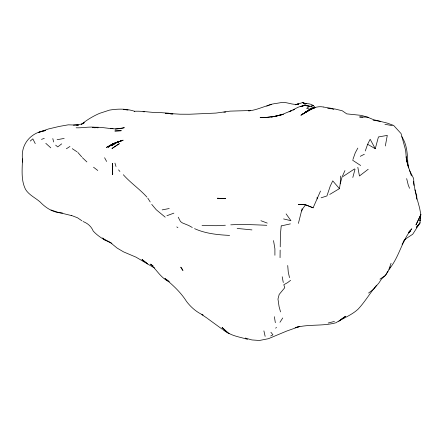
<?xml version="1.0" encoding="UTF-8"?>
<svg xmlns="http://www.w3.org/2000/svg" width="443" height="443" viewBox="0 0 443 443"><rect width="100%" height="100%" fill="white"/><g stroke="black" fill="none" stroke-linecap="round" stroke-linejoin="round"><path stroke-width="0.66" d="M280.054 257.693L280.148 250.057M280.231 246.851L280.397 234.685L281.211 225.908M76.567 125.225L78.5 125.159L68.277 124.826L59.229 126.432L48.287 129.018L38.641 132.374L45.435 130.563C30.993 132.391 20.782 144.025 22.443 158.871C22.322 169.099 20.771 179.958 25.578 189.466C29.016 195.053 35.412 197.799 40.208 202.041C46.022 208.188 53.747 212.95 62.457 212.967M416.664 199.245L416.769 195.856L414.925 189.77M420.13 219.722L420.003 222.923L412.715 234.253L406.231 238.506L403.208 241.452M420.18 218.438L420.252 216.516M329.719 194.449L339.432 188.629L340.213 183.806L340.601 176.059M112.771 166.884L112.433 163.622L112.611 174.525L112.755 173.274M385.327 145.969L387.282 135.392M298.399 223.41L302.087 208.731M375.26 148.721L370.165 139.274L367.64 144.263L375.26 148.721L378.433 136.948L386.817 135.475M352.805 177.471L355.02 169.243L354.516 168.933L343.209 176.392M340.213 183.806L342.085 176.956L344.953 170.583M352.899 159.546L355.258 152.824L357.811 148.112M365.276 150.963L367.64 144.263M391.075 263.247L388.899 269.41C399.243 257.4 401.613 240.876 411.824 228.782L408.357 232.785L410.545 230.233M313.112 207.817L305.581 204.793L298.388 204.334L305.581 204.793L313.112 207.817L320.51 191.049M301.677 210.957L302.968 208.321L305.581 204.793M388.035 271.127L385.449 275.413L381.578 278.94L378.953 282.905L373.599 289.24L368.559 293.045M390.632 266.924L385.449 275.413L379.956 279.162M402.05 244.292L405.4 238.849M279.959 322.282L282.75 317.969M376.633 285.181C370.055 292.956 365.049 301.738 358.06 309.203C351.509 315.217 343.236 318.146 335.96 322.748C322.543 326.469 308.5 323.866 295.104 327.698M275.673 328.174L276.438 327.299M408.501 232.824L410.711 230.637L409.221 232.032M30.246 141.062L32.837 138.869L35.252 143.621M368.211 169.259L359.439 175.993L357.833 167.304M61.704 143.853L57.74 146.915L55.652 145.143M290.591 280.341L287.623 282.623L283.808 284.722L284.766 287.701L279.184 294.434L277.966 299.047L279.096 306.694L280.546 311.894M313.777 107.749L309.186 109.432L306.578 111.403L309.591 110.252M338.817 321.291L345.612 316.236L342.904 318.046M309.435 106.314L306.639 108.385L309.303 108.956M340.191 319.863L341.819 318.772M66.372 148.765L69.955 146.467M314.602 107.976L313.284 107.954L300.869 115.269C307.669 111.127 314.829 105.307 323.307 106.99M306.91 111.592L302.397 114.183L311.119 109.161L305.199 112.145L312.088 108.845M270.723 335.988L272.943 334.803L270.889 332.256M266.775 106.148C270.634 103.74 275.358 103.679 279.699 102.848C286.244 101.048 291.915 105.55 298.41 104.05L295.487 104.797L302.475 102.615L306.185 103.767M292.973 110.213L294.639 109.355M360.248 156.329L364.345 154.247M115.955 143.039L110.44 145.387L108.214 147.314L113.12 143.731L123.137 140.176L113.624 143.554L122.838 140.276L113.281 143.709L106.436 147.464L113.12 143.731L110.44 145.387L117.284 142.081L120.241 141.212L117.179 142.519M301.511 106.608L303.355 105.888M41.487 139.395L44.283 138.327M166.917 215.713L173.872 213.144M309.33 106.47L304.236 105.246L305.105 104.947L310.05 106.47M305.105 104.947L298.128 107.234L289.074 111.83L291.261 110.744L281.449 114.781L275.225 116.337L283.027 114.36L275.225 116.337M321.114 197.805L326.928 195.939L330.24 186.11L332.737 180.866L339.432 188.629M283.105 114.333L271.47 117.046L274.411 116.431L267.295 117.351L260.113 117.45L266.725 117.334L274.594 116.431M303.383 105.799L300.249 106.602M296.251 327.355L299.822 326.408L286.599 331.104L268.425 338.707L259.437 340.473L251.906 339.942L245.234 338.059M328.147 323.025L334.454 321.43M281.41 225.88L290.364 223.881M309.186 109.432L313.074 108.601M162.166 209.877L169.237 208.531M57.114 139.717L64.191 138.415M271.603 104.509C263.901 106.292 256.685 110.135 248.678 110.883L250.688 110.517L230.105 111.127L215.896 113.081L189.454 114.244L180.013 114.2L165.532 113.275L168.185 113.596M298.41 104.05L296.134 104.426L298.095 104.144M115.197 129.157L124.333 127.695C113.762 130.962 103.252 126.111 92.532 127.49L95.129 127.817M73.416 125.136L81.401 124.129L84.264 122.728L81.418 124.345C86.933 119.892 93.008 116.204 99.514 113.38L109.487 110.119C117.794 108.723 126.737 108.557 134.755 111.359M111.719 128.675L113.015 128.531L110.313 128.697M311.18 105.805L313.467 105.656L315.139 107.571M230.764 224.834C242.775 224.208 254.814 224.767 266.797 225.304M225.382 225.238L216.45 225.703L202.047 225.587M223.853 112.157L225.808 112.062M303.981 103.28L302.475 102.615C305.952 104.199 310.266 102.975 313.467 105.656M76.141 127.794C83.378 128.11 90.721 126.045 97.875 127.761M310.87 108.707L312.847 108.712M134.345 111.271C143.288 110.789 152.032 112.932 160.925 112.633L168.517 113.175L172.92 114.028M229.612 235.399C217.723 234.834 205.513 233.611 194.56 228.638M362.856 117.173L359.611 116.985L367.397 117.113L373.621 119.71L387.215 123.088L393.611 125.408L401.059 133.564L405.622 150.282L406.619 161.291L411.403 175.882M367.397 117.439L368.692 117.517L361.294 115.379L346.758 113.879L342.262 110.767L334.897 108.972L327.659 108.535M251.951 229.911L237.155 228.422M143.045 111.686L144.379 111.835M170.167 113.834L172.155 114.072M313.284 107.954L314.441 108.109M373.15 120.197L380.448 121.327M323.456 107.029L330.578 108.214L333.828 109.294M304.236 105.246L311.346 106.436L312.52 107.234L311.285 106.852M384.934 124.3L392.254 125.618M98.102 127.783L95.505 127.268L97.515 127.783M125.103 109.665L123.774 109.399L128.033 110.135M283.581 218.925L290.946 220.714L286.1 213.886M247.582 339.355C238.578 336.519 227.946 335.739 222.048 327.383L229.125 333.723L223.494 330.19M304.585 103.501L305.914 103.856M71.484 215.575L57.507 212.169L51.017 209.999M203.143 315.023C196.565 312.199 190.922 307.209 186.581 301.533C180.943 292.552 173.047 285.165 164.934 278.547L168.39 280.796M202.672 314.879L201.881 314.635L207.396 318.351M260.905 220.708L267.256 223.095M71.223 215.353L77.542 217.801L81.927 220.802M83.057 221.522C87.753 223.305 91.341 226.484 93.257 231.119C98.374 236.628 104.963 240.499 111.896 243.273M153.444 267.384L154.601 267.954M169.436 281.814C161.014 278.309 156.805 269.97 150.493 264.083L153.217 266.005M103.524 238.877L109.781 242.094L117.157 248.102L123.619 251.906L136.023 257.161L153.162 267.245M192.306 227.492L188.69 225.481L182.438 222.934L180.484 221.555L178.219 217.181M352.667 160.261L360.663 165.505M72.264 148.682L77.01 151.799M176.79 226.916L177.914 227.669M207.773 318.689L222.541 329.442M93.539 167.221L97.781 170.489M165.211 217.175L156.218 209.722L151.739 204.373M45.806 143.338L50.812 147.851M82.337 157.619L86.894 161.939M102.693 237.885L105.008 240.161M146.91 197.091C139.611 188.995 130.53 182.893 123.32 174.725M77.796 152.37L81.684 156.833M118.536 169.868L119.915 171.458M147.807 198.165L150.21 201.947M401.757 136.699C407.626 145.243 407.405 156.396 408.047 166.358M104.598 157.736L106.619 161.474M409.371 170.073L413.646 178.535L414.033 185.412M409.581 188.314L408.308 185.263L406.663 178.612M114.953 163.107L116.005 166.524M52.806 138.565L53.658 141.959M263.895 330.877L265.158 336.375M408.701 167.991L406.131 156.783L406.619 161.291M419.726 219.628L420.025 220.93L420.85 214.6L419.599 208L415.977 194.665L413.391 181.458M289.506 277.656L288.266 272.118L287.717 265.501M282.208 276.759L283.287 282.54M273.53 240.588L274.909 248.822L274.909 255.257M274.383 316.695L275.33 322.692M22.443 158.871L22.682 162.121M317.105 197.301L317.177 198.913M112.433 163.622L112.611 174.525M420.85 214.6L415.994 224.867L420.85 214.6M420.003 222.923L416.276 227.458L420.003 222.923M114.493 143.831L111.664 145.753L117.284 142.081L114.493 143.831M117.86 144.54L111.941 148.521L119.405 143.659L117.86 144.54M121.199 130.729L114.947 130.99L121.199 130.729M225.542 198.597L217.435 198.248L225.542 198.597M147.513 263.862L142.065 259.509L147.513 263.862M181.918 268.884L180.766 267.151L182.959 270.479L181.918 268.884"/></g></svg>
